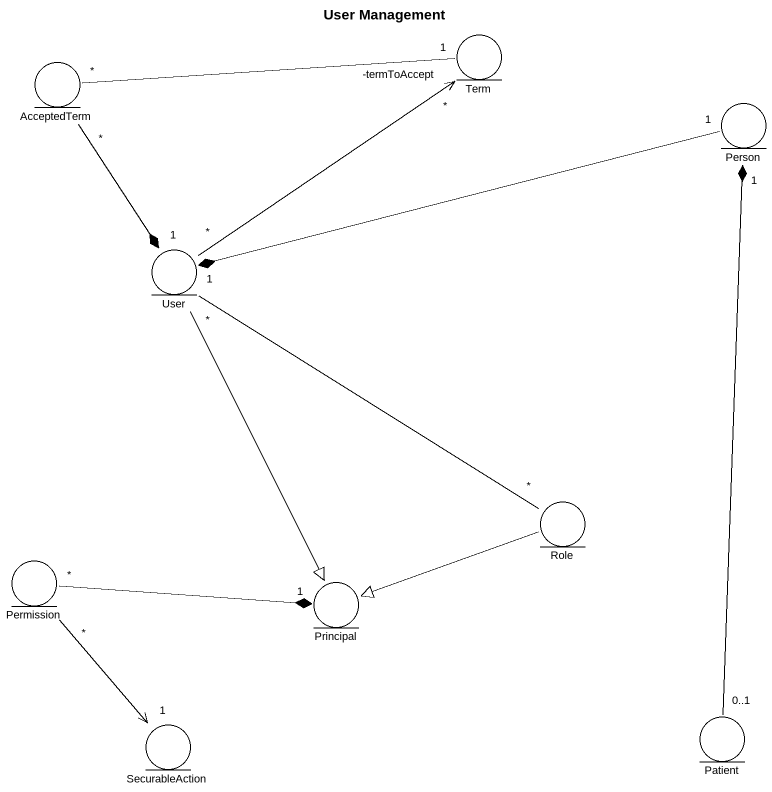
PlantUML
@startuml
title User Management
entity Term
entity AcceptedTerm
entity "Person" as Person_
entity User
entity Role
entity Permission
entity Principal
entity SecurableAction
entity Patient
AcceptedTerm "*" -right- "1" Term
AcceptedTerm "*" --* "1" User
Person_ "1" -left-* "1" User
User "*" -up-> "-termToAccept\n*" Term
User "*" -right- "*" Role
User --|> Principal
Role -left-|> Principal
Permission "*" -right-* "1" Principal
Permission "*" --> "1" SecurableAction
Patient "0..1" -up-* "1" Person_
@enduml
